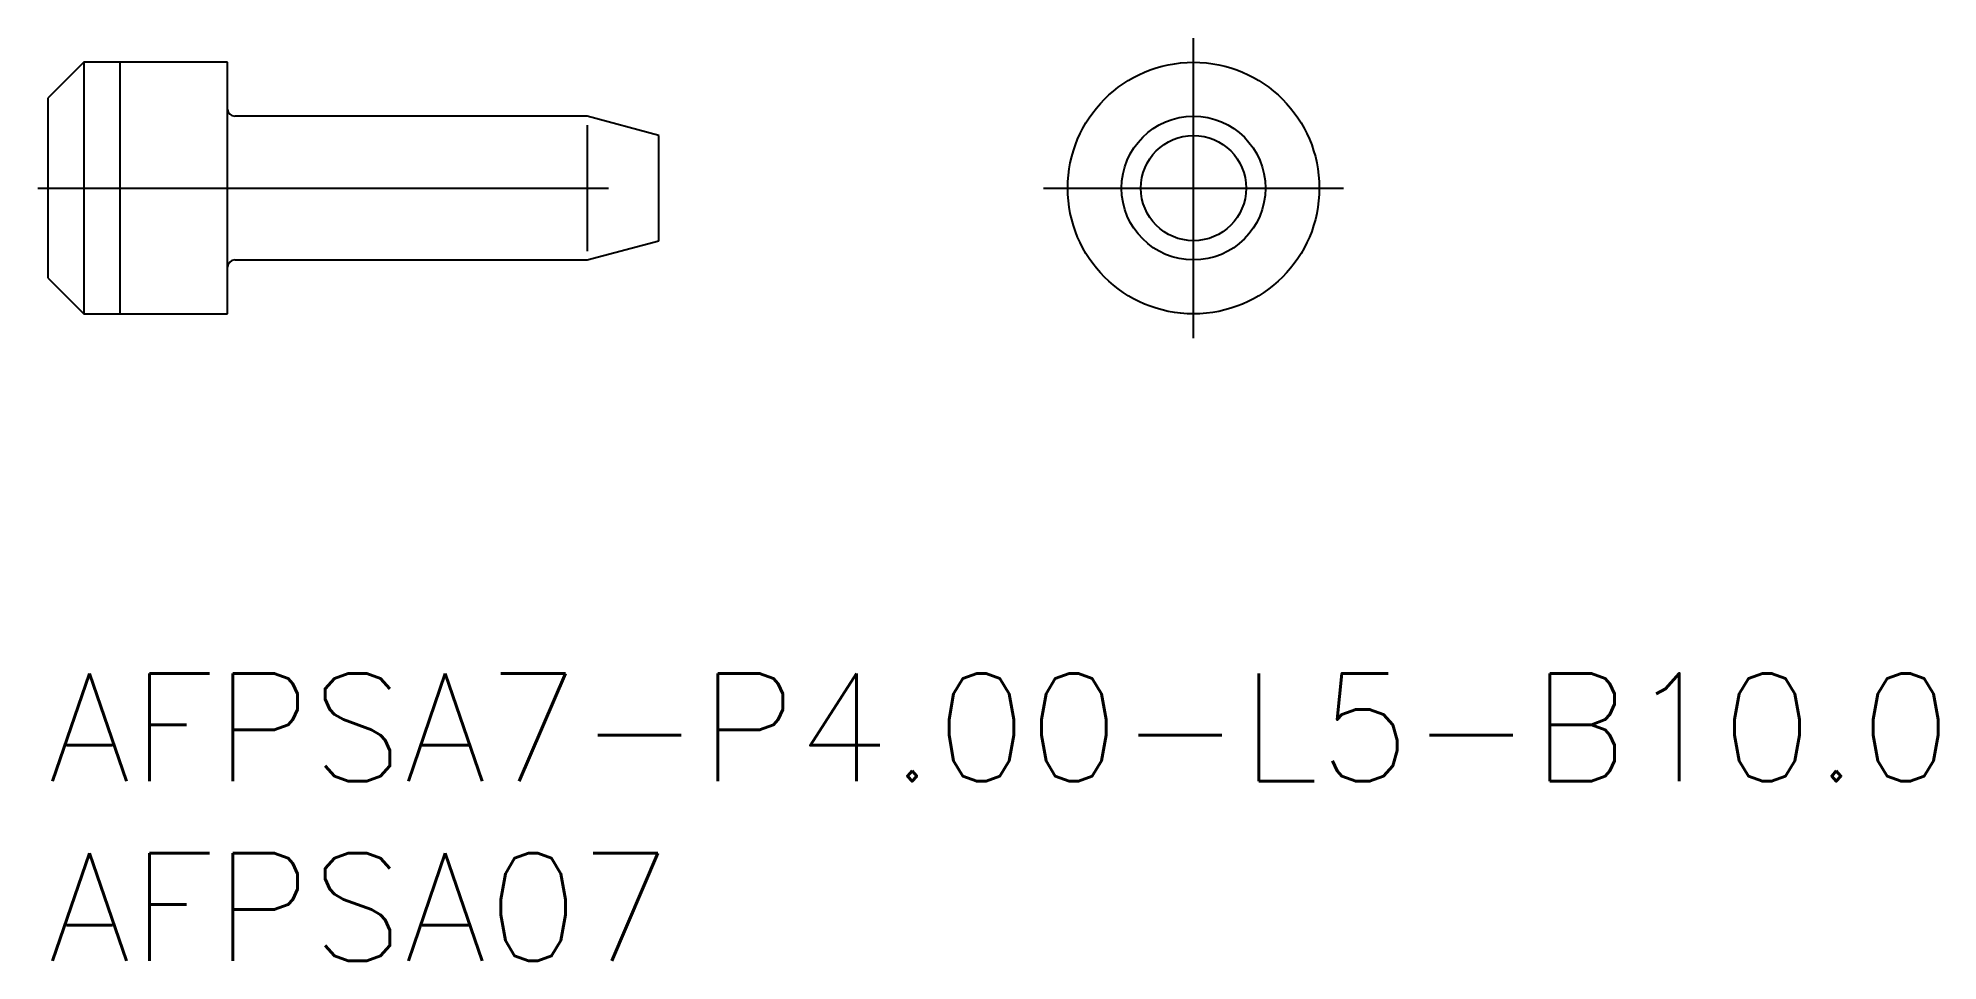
# Model space of a CAD drawing. Extents: x -0.3 to 52.6, y -8 to 17.7.
import ezdxf

# ---------------------------------------------------------------- set-up
doc = ezdxf.new("R2010")
doc.units = 0
doc.header["$LTSCALE"] = 0.5
doc.linetypes.add('CENTER', pattern=[50.8, 31.75, -6.35, 6.35, -6.35])
for name, color, linetype in [('MSM_CENTER', 1, 'CENTER'), ('MSM_CONTINUOUS', 7, 'CONTINUOUS'), ('MSM_NARROW', 5, 'CONTINUOUS'), ('MSM_PART_NUMBER', 7, 'CONTINUOUS')]:
    doc.layers.add(name, color=color, linetype=linetype)
doc.styles.get("Standard").update_dxf_attribs({"font": 'txt.shx', "height": 1.5, "bigfont": 'bigfont.shx'})

# ---------------------------------------------------------------- blocks, each defined once
blk = doc.blocks.new('*U14')
at = {"layer": 'MSM_PART_NUMBER'}
blk.add_text('AFPSA7-P4.00-L5-B10.0', height=3, dxfattribs=at).set_placement((0, -3))
blk = doc.blocks.new('*U15')
at = {"layer": 'MSM_PART_NUMBER'}
blk.add_text('AFPSA07', height=3, dxfattribs=at).set_placement((0, -8))

msp = doc.modelspace()

# ---------------------------------------------------------------- linework, layer by layer
at = {"layer": 'MSM_CENTER'}
for p, q in [((31.873, 9.325), (31.873, 17.675)), ((-0.275, 13.5), (17.6, 13.5)), ((27.698, 13.5), (36.048, 13.5))]:
    msp.add_line(p, q, dxfattribs=at)
at = {"layer": 'MSM_CONTINUOUS'}
for p, q in [((1, 17), (0, 16)), ((5, 17), (1, 17)), ((1, 17), (1, 10)), ((5, 10), (5, 17)), ((0, 16), (0, 11)), ((15, 15.5), (5.2, 15.5)), ((17, 14.964), (15, 15.5)), ((17, 12.036), (17, 14.964)), ((15, 11.5), (17, 12.036)), ((5.2, 11.5), (15, 11.5)), ((0, 11), (1, 10)), ((1, 10), (5, 10))]:
    msp.add_line(p, q, dxfattribs=at)
for radius in [3.5, 2, 1.464]:
    msp.add_circle((31.873, 13.5), radius, dxfattribs=at)
for centre, start, end in [((5.2, 15.7), 180, 270), ((5.2, 11.3), 90, 180)]:
    msp.add_arc(centre, 0.2, start, end, dxfattribs=at)
at = {"layer": 'MSM_NARROW'}
for p, q in [((2, 17), (2, 10)), ((15, 15.25), (15, 11.75))]:
    msp.add_line(p, q, dxfattribs=at)

# ---------------------------------------------------------------- block references
at = {"layer": 'MSM_CONTINUOUS'}
for name in ['*U14', '*U15']:
    msp.add_blockref(name, (0, 0), dxfattribs=at)

doc.saveas('drawing.dxf')
